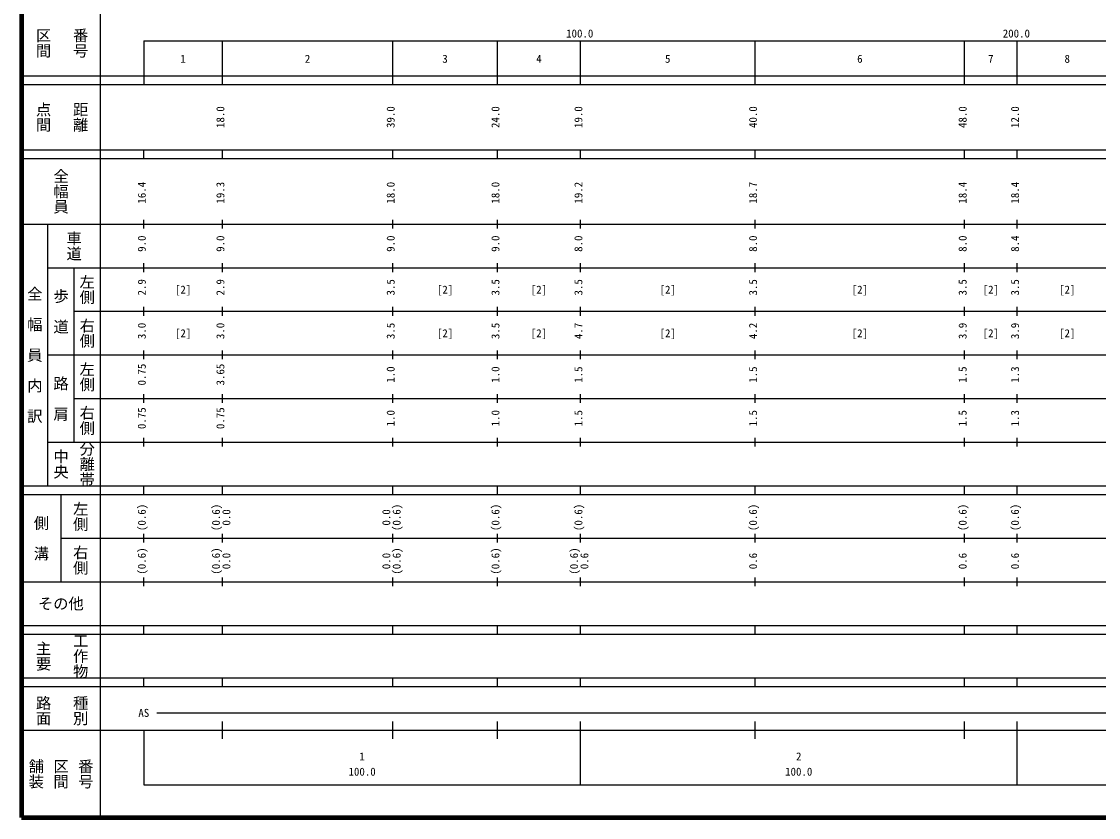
# Model space of a CAD drawing. Units: millimetres on the paper, enlarged 1000 times. Extents: x 40000 to 680000, y 20000 to 380000.
# Drawn here: x 40000 to 286649, y 20000 to 202409 of the extents above; entities that cross this region are included whole.
import ezdxf
from ezdxf.enums import TextEntityAlignment as Align

# ---------------------------------------------------------------- set-up
doc = ezdxf.new("R2010")
doc.units = ezdxf.units.MM
doc.header["$LTSCALE"] = 1000
doc.layers.add('M-TTL', color=2, linetype='Continuous', lineweight=140)
doc.layers.add('M-TTL-BAND', color=7, linetype='Continuous', lineweight=25)
doc.styles.add('@ＭＳ ゴシック', font='')
doc.styles.add('ＭＳ ゴシック', font='')
doc.styles.get('@ＭＳ ゴシック').set_extended_font_data('@MS Gothic')
doc.styles.get('ＭＳ ゴシック').set_extended_font_data('MS Gothic')

msp = doc.modelspace()

# ---------------------------------------------------------------- linework, layer by layer
at = {"layer": 'M-TTL'}
for p, q in [((40000, 380000), (40000, 20000)), ((40000, 20000), (680000, 20000))]:
    msp.add_line(p, q, dxfattribs=at)
at = {"layer": 'M-TTL-BAND'}
for p, q in [((58000, 370000), (58000, 20000)), ((68000, 198000), (579000, 198000)), ((68000, 198000), (68000, 188000)), ((86000, 188000), (86000, 198000)), ((125000, 188000), (125000, 198000)), ((149000, 188000), (149000, 198000)), ((168000, 188000), (168000, 198000)), ((208000, 188000), (208000, 198000)), ((256000, 188000), (256000, 198000)), ((268000, 188000), (268000, 198000)), ((40000, 190000), (579000, 190000)), ((40000, 188000), (579000, 188000)), ((40000, 173000), (579000, 173000)), ((68000, 171000), (68000, 173000)), ((86000, 171000), (86000, 173000)), ((125000, 171000), (125000, 173000)), ((149000, 171000), (149000, 173000)), ((168000, 171000), (168000, 173000)), ((208000, 171000), (208000, 173000)), ((256000, 171000), (256000, 173000)), ((268000, 171000), (268000, 173000)), ((40000, 171000), (579000, 171000)), ((40000, 156000), (579000, 156000)), ((46000, 96000), (46000, 156000)), ((68000, 155000), (68000, 157000)), ((86000, 155000), (86000, 157000)), ((125000, 155000), (125000, 157000)), ((149000, 155000), (149000, 157000)), ((168000, 155000), (168000, 157000)), ((208000, 155000), (208000, 157000)), ((256000, 155000), (256000, 157000)), ((268000, 155000), (268000, 157000)), ((46000, 146000), (579000, 146000)), ((52000, 146000), (52000, 106000)), ((68000, 145000), (68000, 147000)), ((86000, 145000), (86000, 147000)), ((125000, 145000), (125000, 147000)), ((149000, 145000), (149000, 147000)), ((168000, 145000), (168000, 147000)), ((208000, 145000), (208000, 147000)), ((256000, 145000), (256000, 147000)), ((268000, 145000), (268000, 147000)), ((52000, 136000), (579000, 136000)), ((68000, 135000), (68000, 137000)), ((86000, 135000), (86000, 137000)), ((125000, 135000), (125000, 137000)), ((149000, 135000), (149000, 137000)), ((168000, 135000), (168000, 137000)), ((208000, 135000), (208000, 137000)), ((256000, 135000), (256000, 137000)), ((268000, 135000), (268000, 137000)), ((46000, 126000), (579000, 126000)), ((68000, 125000), (68000, 127000)), ((86000, 125000), (86000, 127000)), ((125000, 125000), (125000, 127000)), ((149000, 125000), (149000, 127000)), ((168000, 125000), (168000, 127000)), ((208000, 125000), (208000, 127000)), ((256000, 125000), (256000, 127000)), ((268000, 125000), (268000, 127000)), ((52000, 116000), (579000, 116000)), ((68000, 115000), (68000, 117000)), ((86000, 115000), (86000, 117000)), ((125000, 115000), (125000, 117000)), ((149000, 115000), (149000, 117000)), ((168000, 115000), (168000, 117000)), ((208000, 115000), (208000, 117000)), ((256000, 115000), (256000, 117000)), ((268000, 115000), (268000, 117000)), ((68000, 105000), (68000, 107000)), ((86000, 105000), (86000, 107000)), ((125000, 105000), (125000, 107000)), ((149000, 105000), (149000, 107000)), ((168000, 105000), (168000, 107000)), ((208000, 105000), (208000, 107000)), ((256000, 105000), (256000, 107000)), ((268000, 105000), (268000, 107000)), ((46000, 106000), (579000, 106000)), ((40000, 96000), (579000, 96000)), ((40000, 94000), (579000, 94000)), ((49000, 94000), (49000, 74000)), ((68000, 94000), (68000, 96000)), ((86000, 94000), (86000, 96000)), ((125000, 94000), (125000, 96000)), ((149000, 94000), (149000, 96000)), ((168000, 94000), (168000, 96000)), ((208000, 94000), (208000, 96000)), ((256000, 94000), (256000, 96000)), ((268000, 94000), (268000, 96000)), ((49000, 84000), (579000, 84000)), ((68000, 83000), (68000, 85000)), ((86000, 83000), (86000, 85000)), ((125000, 83000), (125000, 85000)), ((149000, 83000), (149000, 85000)), ((168000, 83000), (168000, 85000)), ((208000, 83000), (208000, 85000)), ((256000, 83000), (256000, 85000)), ((268000, 83000), (268000, 85000)), ((40000, 74000), (579000, 74000)), ((68000, 73000), (68000, 75000)), ((86000, 73000), (86000, 75000)), ((125000, 73000), (125000, 75000)), ((149000, 73000), (149000, 75000)), ((168000, 73000), (168000, 75000)), ((208000, 73000), (208000, 75000)), ((256000, 73000), (256000, 75000)), ((268000, 73000), (268000, 75000)), ((40000, 64000), (579000, 64000)), ((40000, 62000), (579000, 62000)), ((68000, 62000), (68000, 64000)), ((86000, 62000), (86000, 64000)), ((125000, 62000), (125000, 64000)), ((149000, 62000), (149000, 64000)), ((168000, 62000), (168000, 64000)), ((208000, 62000), (208000, 64000)), ((256000, 62000), (256000, 64000)), ((268000, 62000), (268000, 64000)), ((40000, 52000), (579000, 52000)), ((68000, 50000), (68000, 52000)), ((86000, 50000), (86000, 52000)), ((125000, 50000), (125000, 52000)), ((149000, 50000), (149000, 52000)), ((168000, 50000), (168000, 52000)), ((208000, 50000), (208000, 52000)), ((256000, 50000), (256000, 52000)), ((268000, 50000), (268000, 52000)), ((40000, 50000), (579000, 50000)), ((71000, 44000), (557000, 44000)), ((86000, 38000), (86000, 42000)), ((125000, 38000), (125000, 42000)), ((149000, 38000), (149000, 42000)), ((168000, 27500), (168000, 42000)), ((208000, 38000), (208000, 42000)), ((256000, 38000), (256000, 42000)), ((268000, 27500), (268000, 42000)), ((40000, 40000), (579000, 40000)), ((68000, 40000), (68000, 27500)), ((68000, 27500), (579000, 27500))]:
    msp.add_line(p, q, dxfattribs=at)

# ---------------------------------------------------------------- texts
at = {"layer": 'M-TTL-BAND', "style": '@ＭＳ ゴシック'}
for s, p in [('区間', (45000, 197500)), ('番号', (53500, 197500)), ('点間', (45000, 180500)), ('距離', (53500, 180500)), ('全幅員', (49000, 163500)), ('車道', (52000, 151000)), ('左側', (55000, 141000)), ('全\u3000幅\u3000員\u3000内\u3000訳', (43000, 126000)), ('歩\u3000道', (49000, 136000)), ('右側', (55000, 131000)), ('左側', (55000, 121000)), ('路\u3000肩', (49000, 116000)), ('右側', (55000, 111000)), ('中央', (49000, 101000)), ('分離帯', (55000, 101000)), ('左側', (53500, 89000)), ('側\u3000溝', (44500, 84000)), ('右側', (53500, 79000)), ('工作物', (53500, 57000)), ('主要', (45000, 57000)), ('路面', (45000, 44500)), ('種別', (53500, 44500)), ('舗装', (43333, 30000)), ('区間', (49000, 30000)), ('番号', (54667, 30000))]:
    msp.add_text(s, height=2566, rotation=270, dxfattribs=at).set_placement(p, align=Align.MIDDLE_CENTER)
at = {"layer": 'M-TTL-BAND', "style": 'ＭＳ ゴシック'}
for s, p in [('100.0', (167844, 198195)), ('200.0', (267844, 198195)), ('1', (77000, 192405)), ('2', (105500, 192405)), ('3', (137000, 192405)), ('4', (158500, 192405)), ('5', (188000, 192405)), ('6', (232000, 192405)), ('7', (262000, 192405)), ('8', (279500, 192405)), ('[2]', (77000, 139500)), ('[2]', (137000, 139500)), ('[2]', (158500, 139500)), ('[2]', (188000, 139500)), ('[2]', (232000, 139500)), ('[2]', (262000, 139500)), ('[2]', (279500, 139500)), ('[2]', (77000, 129500)), ('[2]', (137000, 129500)), ('[2]', (158500, 129500)), ('[2]', (188000, 129500)), ('[2]', (232000, 129500)), ('[2]', (262000, 129500)), ('[2]', (279500, 129500)), ('AS', (68000, 42500)), ('1', (118000, 32523)), ('2', (218000, 32523)), ('100.0', (118000, 29033)), ('100.0', (218000, 29033))]:
    msp.add_text(s, height=1833, dxfattribs=at).set_placement(p, align=Align.BOTTOM_CENTER)
for s, p in [('18.0', (87000, 180500)), ('39.0', (126000, 180500)), ('24.0', (150000, 180500)), ('19.0', (169000, 180500)), ('40.0', (209000, 180500)), ('48.0', (257000, 180500)), ('12.0', (269000, 180500)), ('16.4', (69000, 163174)), ('19.3', (87000, 163174)), ('18.0', (126000, 163174)), ('18.0', (150000, 163174)), ('19.2', (169000, 163174)), ('18.7', (209000, 163174)), ('18.4', (257000, 163174)), ('18.4', (269000, 163174)), ('9.0', (69000, 151500)), ('9.0', (87000, 151500)), ('9.0', (126000, 151500)), ('9.0', (150000, 151500)), ('8.0', (169000, 151500)), ('8.0', (209000, 151500)), ('8.0', (257000, 151500)), ('8.4', (269000, 151500)), ('2.9', (69000, 141500)), ('2.9', (87000, 141500)), ('3.5', (126000, 141500)), ('3.5', (150000, 141500)), ('3.5', (169000, 141500)), ('3.5', (209000, 141500)), ('3.5', (257000, 141500)), ('3.5', (269000, 141500)), ('3.0', (69000, 131500)), ('3.0', (87000, 131500)), ('3.5', (126000, 131500)), ('3.5', (150000, 131500)), ('4.7', (169000, 131500)), ('4.2', (209000, 131500)), ('3.9', (257000, 131500)), ('3.9', (269000, 131500)), ('0.75', (69000, 121500)), ('3.65', (87000, 121500)), ('1.0', (126000, 121500)), ('1.0', (150000, 121500)), ('1.5', (169000, 121500)), ('1.5', (209000, 121500)), ('1.5', (257000, 121500)), ('1.3', (269000, 121500)), ('0.75', (69000, 111500)), ('0.75', (87000, 111500)), ('1.0', (126000, 111500)), ('1.0', (150000, 111500)), ('1.5', (169000, 111500)), ('1.5', (209000, 111500)), ('1.5', (257000, 111500)), ('1.3', (269000, 111500)), ('(0.6)', (69000, 88764)), ('(0.6)', (86000, 88764)), ('(0.6)', (127370, 88764)), ('(0.6)', (150000, 88764)), ('(0.6)', (169000, 88764)), ('(0.6)', (209000, 88764)), ('(0.6)', (257000, 88764)), ('(0.6)', (269000, 88764)), ('0.0', (88370, 88764)), ('0.0', (125000, 88764)), ('(0.6)', (69000, 78764)), ('(0.6)', (86000, 78764)), ('(0.6)', (127370, 78764)), ('(0.6)', (150000, 78764)), ('(0.6)', (168000, 78764)), ('0.0', (88370, 78764)), ('0.0', (125000, 78764)), ('0.6', (170370, 78764)), ('0.6', (209000, 78764)), ('0.6', (257000, 78764)), ('0.6', (269000, 78764))]:
    msp.add_text(s, height=1833, rotation=90, dxfattribs=at).set_placement(p, align=Align.BOTTOM_CENTER)
msp.add_text('その他', height=2566, dxfattribs=at).set_placement((49000, 69000), align=Align.MIDDLE_CENTER)

doc.saveas('drawing.dxf')
